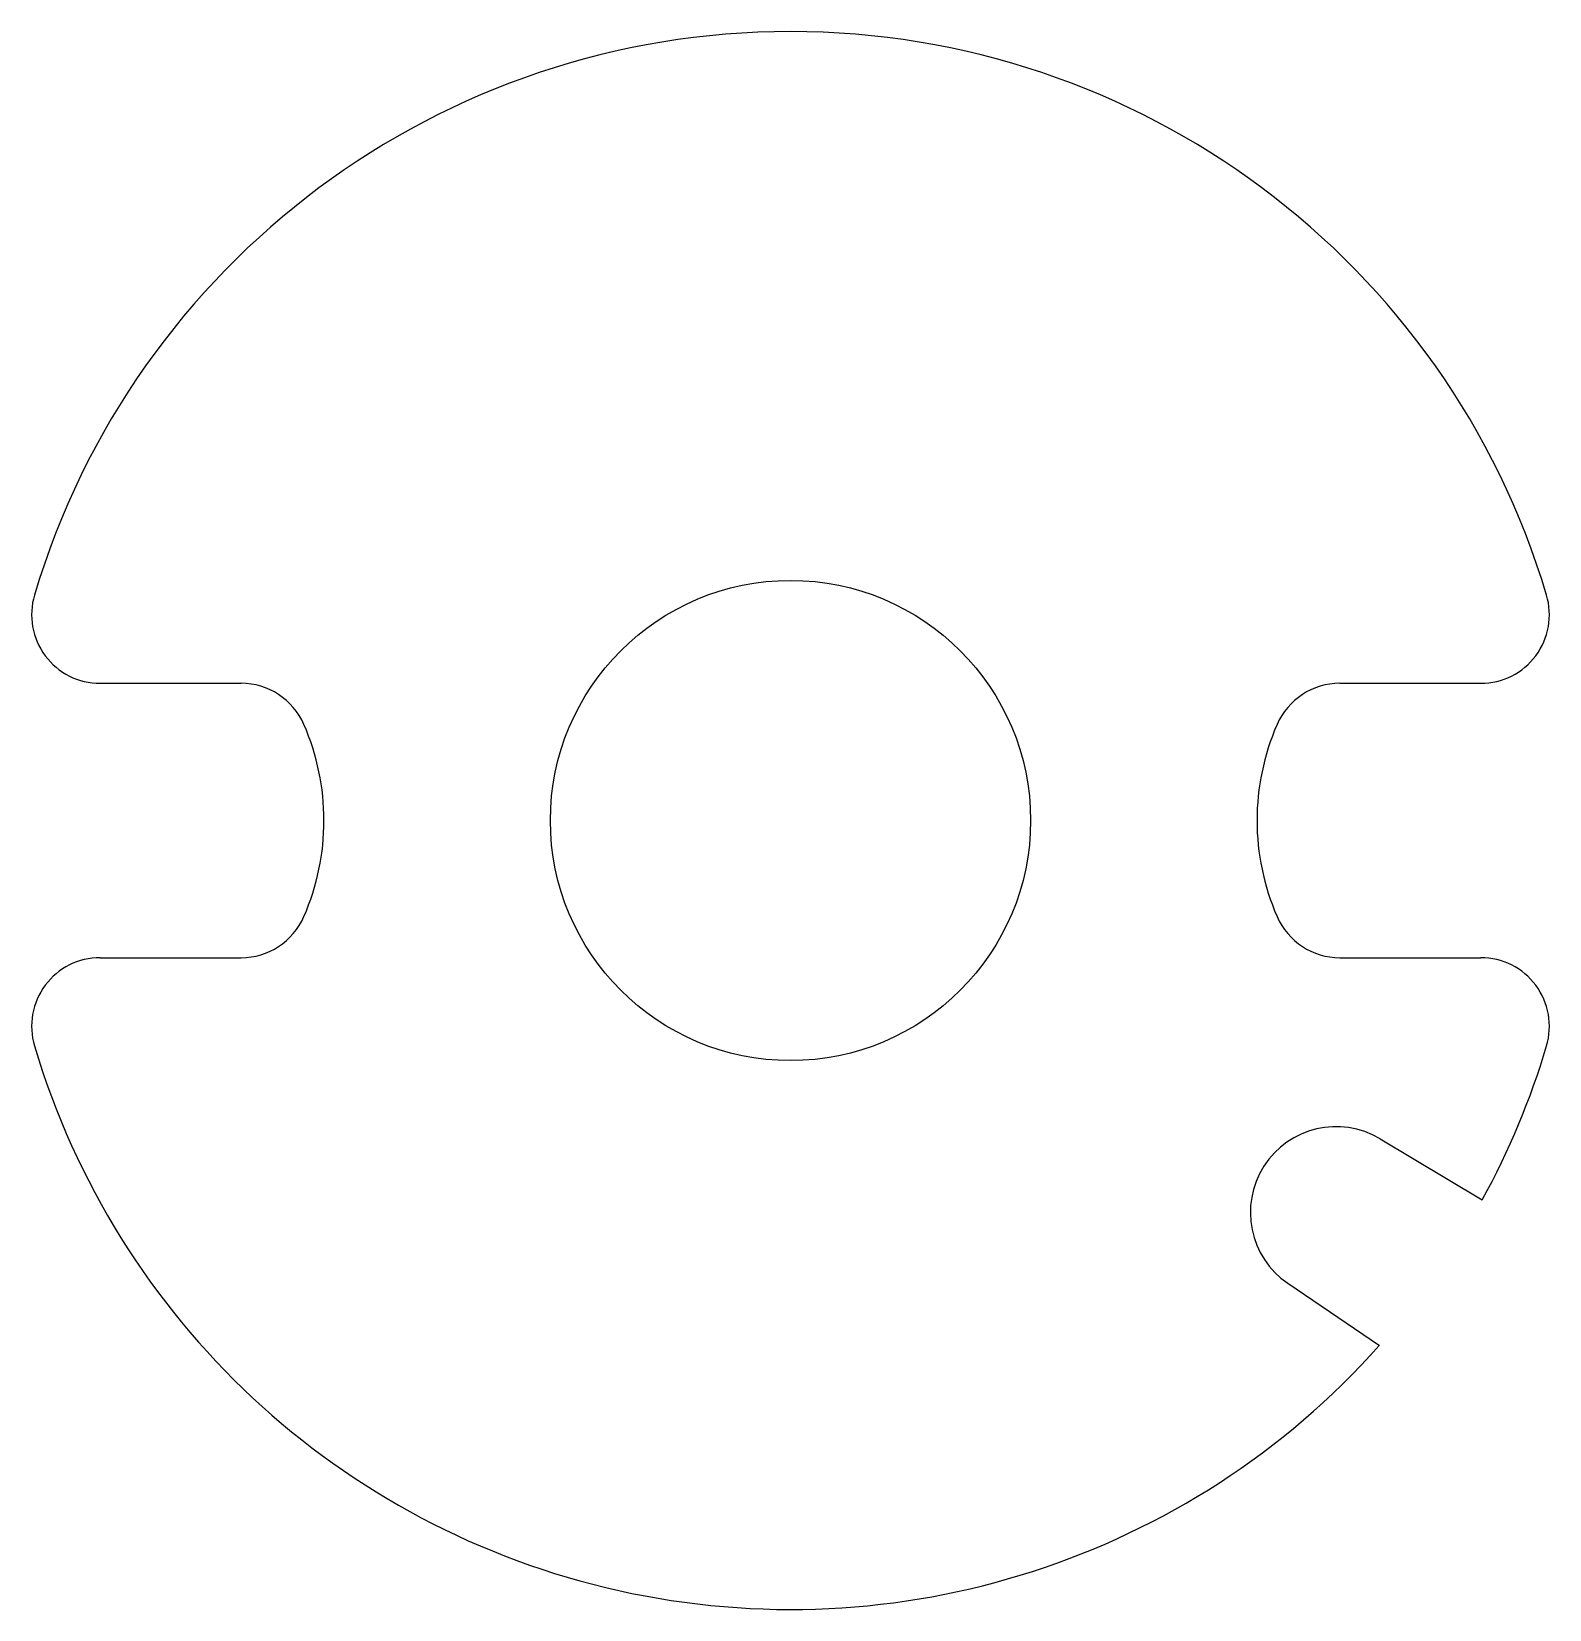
# Model space of a CAD drawing. Header units: millimetres. Extents: x 16.1 to 38.2, y 273.1 to 296.1.
import ezdxf

# ---------------------------------------------------------------- set-up
doc = ezdxf.new("R2010")
doc.units = ezdxf.units.MM
doc.layers.add('Default', color=7, linetype='Continuous')
doc.layers.add('Drill_Bottom', color=7, linetype='Continuous')

msp = doc.modelspace()

# ---------------------------------------------------------------- linework, layer by layer
at = {"layer": 'Default', "color": 7, "linetype": 'Continuous'}
for p, q in [((17.053, 286.622), (19.106, 286.622)), ((35.124, 286.622), (37.177, 286.622)), ((17.053, 282.622), (19.106, 282.622)), ((35.124, 282.622), (37.177, 282.622)), ((35.709, 279.983), (37.199, 279.093)), ((34.364, 277.877), (35.698, 276.968))]:
    msp.add_line(p, q, dxfattribs=at)
for centre, start, end in [((17.053, 287.622), 163.3985, 270), ((37.177, 287.622), 270, 16.6015), ((19.106, 285.622), 23.5782, 90), ((35.124, 285.622), 90, 156.4218), ((19.106, 283.622), 270, 336.4218), ((35.124, 283.622), 203.5782, 270), ((17.053, 281.622), 90, 196.6015), ((37.177, 281.622), 343.3985, 90)]:
    msp.add_arc(centre, 1, start, end, dxfattribs=at)
at = {"layer": 'Drill_Bottom', "color": 7, "linetype": 'Continuous'}
msp.add_circle((27.115, 284.622), 3.5, dxfattribs=at)
for centre, radius, start, end in [((27.115, 284.622), 11.5, 16.6015, 163.3985), ((16.815, 284.622), 3.5, 336.4218, 23.5782), ((37.415, 284.622), 3.5, 156.4218, 203.5782), ((27.115, 284.622), 11.5, 196.6015, 318.2707), ((27.115, 284.622), 11.5, 331.2637, 343.3985), ((35.068, 278.909), 1.25, 59.1554, 235.7129)]:
    msp.add_arc(centre, radius, start, end, dxfattribs=at)

doc.saveas('drawing.dxf')
